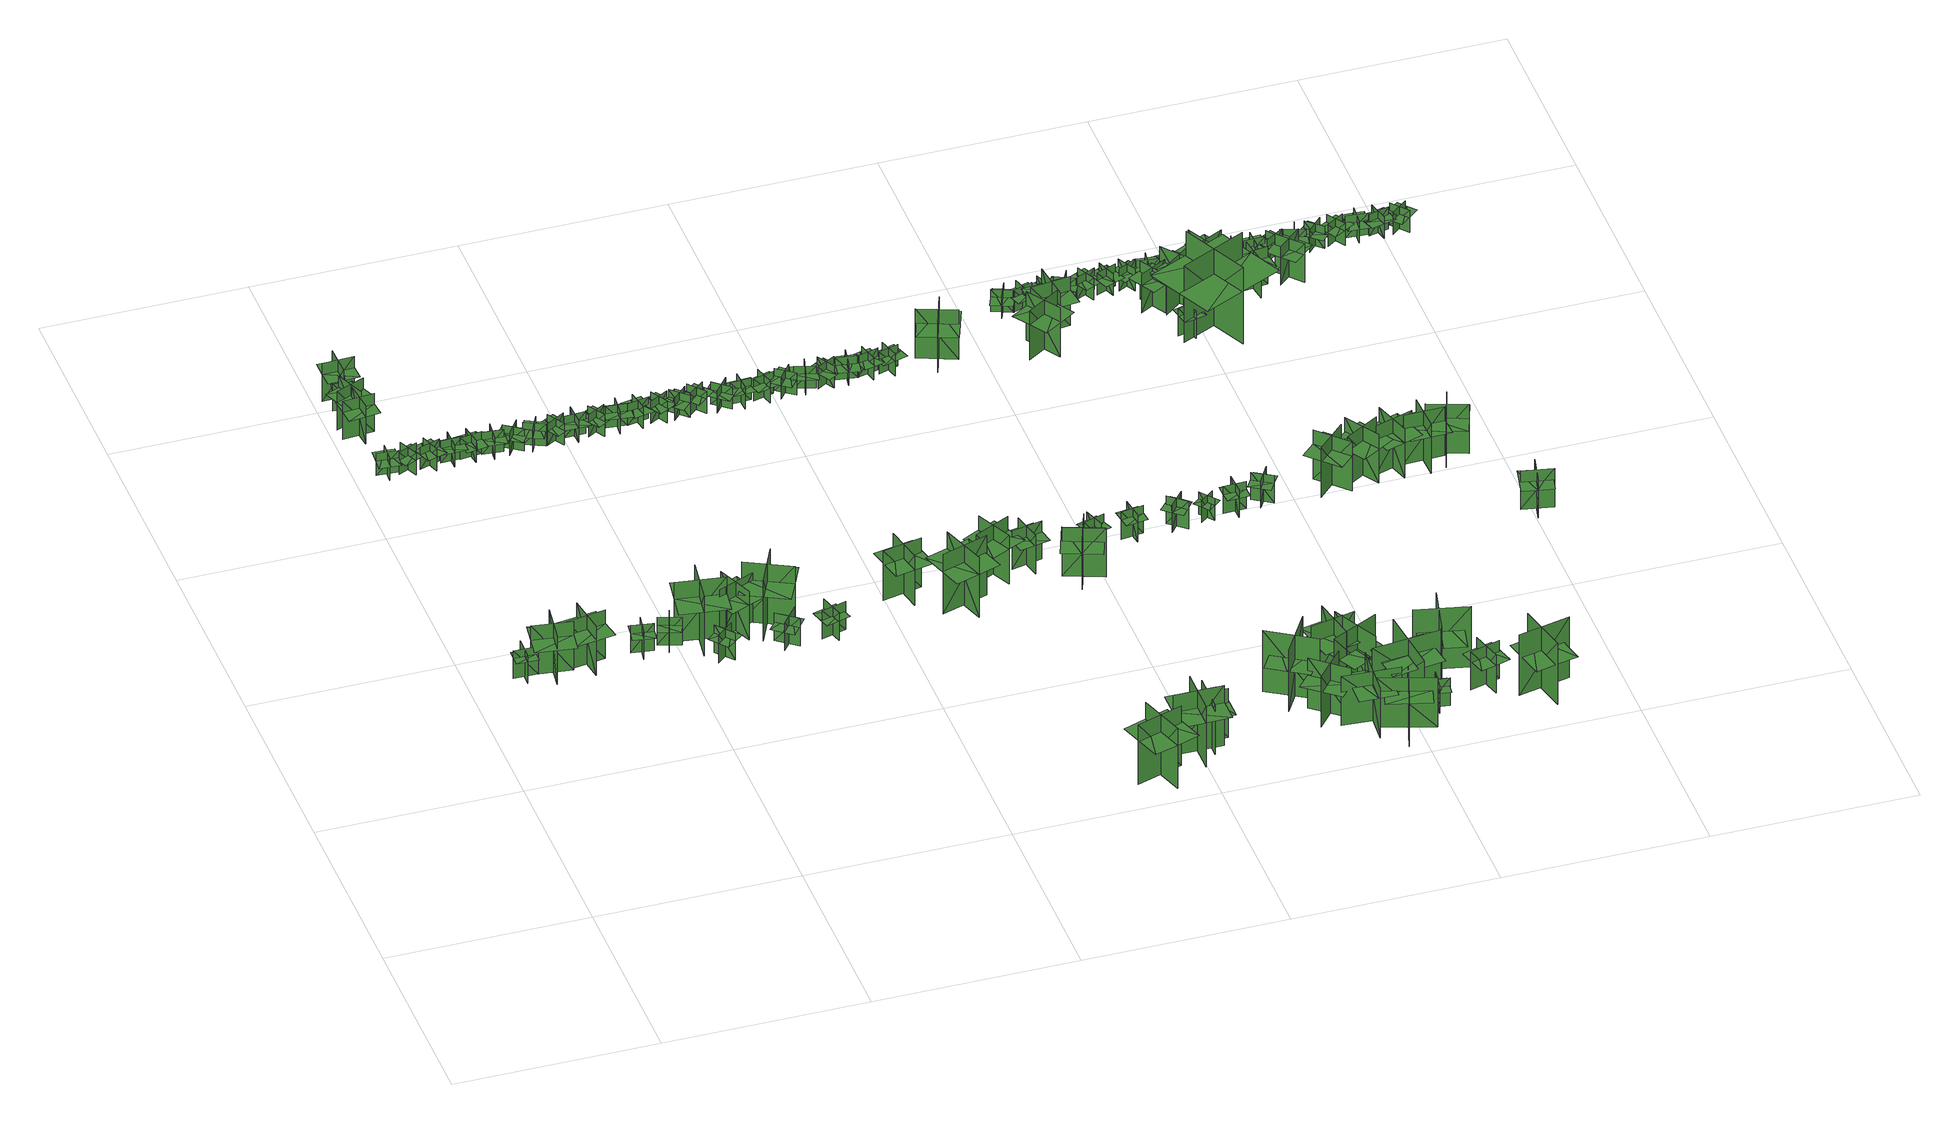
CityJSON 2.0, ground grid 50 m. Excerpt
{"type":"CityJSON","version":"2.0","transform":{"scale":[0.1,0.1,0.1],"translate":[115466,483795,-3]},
"CityObjects":{
"tree1":{"type":"SolitaryVegetationObject","geometry":[{"type":"MultiSurface","lod":"1","boundaries":[[[0,1,2]],[[0,2,3]],[[4,5,6]],[[4,6,7]],[[8,9,10]],[[8,10,11]],[[8,12,13]],[[8,13,9]]]}]},
"tree2":{"type":"SolitaryVegetationObject","geometry":[{"type":"MultiSurface","lod":"1","boundaries":[[[14,15,16]],[[14,16,17]],[[18,19,20]],[[18,20,21]],[[22,23,24]],[[22,24,25]],[[22,25,26]],[[22,26,27]]]}]},
"tree3":{"type":"SolitaryVegetationObject","geometry":[{"type":"MultiSurface","lod":"1","boundaries":[[[28,29,30]],[[28,30,31]],[[32,33,34]],[[32,34,35]],[[36,37,38]],[[36,38,39]],[[36,39,40]],[[36,40,41]]]}]},
"tree4":{"type":"SolitaryVegetationObject","geometry":[{"type":"MultiSurface","lod":"1","boundaries":[[[42,43,44]],[[42,44,45]],[[46,47,48]],[[46,48,49]],[[50,51,52]],[[50,52,53]],[[50,53,54]],[[50,54,55]]]}]},
"tree5":{"type":"SolitaryVegetationObject","geometry":[{"type":"MultiSurface","lod":"1","boundaries":[[[56,57,58]],[[56,58,59]],[[60,61,62]],[[60,62,63]],[[64,65,66]],[[64,66,67]],[[64,67,68]],[[64,68,69]]]}]},
"tree6":{"type":"SolitaryVegetationObject","geometry":[{"type":"MultiSurface","lod":"1","boundaries":[[[70,71,72]],[[70,72,73]],[[74,75,76]],[[74,76,77]],[[78,79,80]],[[78,80,81]],[[78,81,82]],[[78,82,83]]]}]},
"tree7":{"type":"SolitaryVegetationObject","geometry":[{"type":"MultiSurface","lod":"1","boundaries":[[[84,85,86]],[[84,86,87]],[[88,89,90]],[[88,90,91]],[[92,93,94]],[[92,94,95]],[[92,95,96]],[[92,96,97]]]}]},
"tree8":{"type":"SolitaryVegetationObject","geometry":[{"type":"MultiSurface","lod":"1","boundaries":[[[98,99,100]],[[98,100,101]],[[102,103,104]],[[102,104,105]],[[106,107,108]],[[106,108,109]],[[106,109,110]],[[106,110,111]]]}]},
"tree9":{"type":"SolitaryVegetationObject","geometry":[{"type":"MultiSurface","lod":"1","boundaries":[[[112,113,114]],[[112,114,115]],[[116,117,118]],[[116,118,119]],[[120,121,122]],[[120,122,123]],[[120,123,124]],[[120,124,125]]]}]},
"tree10":{"type":"SolitaryVegetationObject","geometry":[{"type":"MultiSurface","lod":"1","boundaries":[[[126,127,128]],[[126,128,129]],[[130,131,132]],[[130,132,133]],[[134,135,136]],[[134,136,137]],[[134,137,138]],[[134,138,139]]]}]},
"tree11":{"type":"SolitaryVegetationObject","geometry":[{"type":"MultiSurface","lod":"1","boundaries":[[[140,141,142]],[[140,142,143]],[[144,145,146]],[[144,146,147]],[[148,149,150]],[[148,150,151]],[[148,151,152]],[[148,152,153]]]}]},
"tree12":{"type":"SolitaryVegetationObject","geometry":[{"type":"MultiSurface","lod":"1","boundaries":[[[154,155,156]],[[154,156,157]],[[158,159,160]],[[158,160,161]],[[162,163,164]],[[162,164,165]],[[162,165,166]],[[162,166,167]]]}]},
"tree13":{"type":"SolitaryVegetationObject","geometry":[{"type":"MultiSurface","lod":"1","boundaries":[[[168,169,170]],[[168,170,171]],[[172,173,174]],[[172,174,175]],[[176,177,178]],[[176,178,179]],[[176,179,180]],[[176,180,181]]]}]},
"tree14":{"type":"SolitaryVegetationObject","geometry":[{"type":"MultiSurface","lod":"1","boundaries":[[[182,183,184]],[[182,184,185]],[[186,187,188]],[[186,188,189]],[[190,191,192]],[[190,192,193]],[[190,193,194]],[[190,194,195]]]}]},
"tree15":{"type":"SolitaryVegetationObject","geometry":[{"type":"MultiSurface","lod":"1","boundaries":[[[196,197,198]],[[196,198,199]],[[200,201,202]],[[200,202,203]],[[204,205,206]],[[204,206,207]],[[204,207,208]],[[204,208,209]]]}]},
"tree16":{"type":"SolitaryVegetationObject","geometry":[{"type":"MultiSurface","lod":"1","boundaries":[[[210,211,212]],[[210,212,213]],[[214,215,216]],[[214,216,217]],[[218,219,220]],[[218,220,221]],[[218,221,222]],[[218,222,223]]]}]},
"tree17":{"type":"SolitaryVegetationObject","geometry":[{"type":"MultiSurface","lod":"1","boundaries":[[[224,225,226]],[[224,226,227]],[[228,229,230]],[[228,230,231]],[[232,233,234]],[[232,234,235]],[[232,235,236]],[[232,236,237]]]}]},
"tree18":{"type":"SolitaryVegetationObject","geometry":[{"type":"MultiSurface","lod":"1","boundaries":[[[238,239,240]],[[238,240,241]],[[242,243,244]],[[242,244,245]],[[246,247,248]],[[246,248,249]],[[246,249,250]],[[246,250,251]]]}]},
"tree19":{"type":"SolitaryVegetationObject","geometry":[{"type":"MultiSurface","lod":"1","boundaries":[[[252,253,254]],[[252,254,255]],[[256,257,258]],[[256,258,259]],[[260,261,262]],[[260,262,263]],[[260,263,264]],[[260,264,265]]]}]},
"tree20":{"type":"SolitaryVegetationObject","geometry":[{"type":"MultiSurface","lod":"1","boundaries":[[[266,267,268]],[[266,268,269]],[[270,271,272]],[[270,272,273]],[[274,275,276]],[[274,276,277]],[[274,277,278]],[[274,278,279]]]}]},
"tree21":{"type":"SolitaryVegetationObject","geometry":[{"type":"MultiSurface","lod":"1","boundaries":[[[280,281,282]],[[280,282,283]],[[284,285,286]],[[284,286,287]],[[288,289,290]],[[288,290,291]],[[288,291,292]],[[288,292,293]]]}]},
"tree22":{"type":"SolitaryVegetationObject","geometry":[{"type":"MultiSurface","lod":"1","boundaries":[[[294,295,296]],[[294,296,297]],[[298,299,300]],[[298,300,301]],[[302,303,304]],[[302,304,305]],[[302,305,306]],[[302,306,307]]]}]},
"tree23":{"type":"SolitaryVegetationObject","geometry":[{"type":"MultiSurface","lod":"1","boundaries":[[[308,309,310]],[[308,310,311]],[[312,313,314]],[[312,314,315]],[[316,317,318]],[[316,318,319]],[[316,319,320]],[[316,320,321]]]}]},
"tree24":{"type":"SolitaryVegetationObject","geometry":[{"type":"MultiSurface","lod":"1","boundaries":[[[322,323,324]],[[322,324,325]],[[326,327,328]],[[326,328,329]],[[330,331,332]],[[330,332,333]],[[330,333,334]],[[330,334,335]]]}]},
"tree25":{"type":"SolitaryVegetationObject","geometry":[{"type":"MultiSurface","lod":"1","boundaries":[[[336,337,338]],[[336,338,339]],[[340,341,342]],[[340,342,343]],[[344,345,346]],[[344,346,347]],[[344,347,348]],[[344,348,349]]]}]},
"tree26":{"type":"SolitaryVegetationObject","geometry":[{"type":"MultiSurface","lod":"1","boundaries":[[[350,351,352]],[[350,352,353]],[[354,355,356]],[[354,356,357]],[[358,359,360]],[[358,360,361]],[[358,361,362]],[[358,362,363]]]}]},
"tree27":{"type":"SolitaryVegetationObject","geometry":[{"type":"MultiSurface","lod":"1","boundaries":[[[364,365,366]],[[364,366,367]],[[368,369,370]],[[368,370,371]],[[372,373,374]],[[372,374,375]],[[372,375,376]],[[372,376,377]]]}]},
"tree28":{"type":"SolitaryVegetationObject","geometry":[{"type":"MultiSurface","lod":"1","boundaries":[[[378,379,380]],[[378,380,381]],[[382,383,384]],[[382,384,385]],[[386,387,388]],[[386,388,389]],[[386,389,390]],[[386,390,391]]]}]},
"tree29":{"type":"SolitaryVegetationObject","geometry":[{"type":"MultiSurface","lod":"1","boundaries":[[[392,393,394]],[[392,394,395]],[[396,397,398]],[[396,398,399]],[[400,401,402]],[[400,402,403]],[[400,403,404]],[[400,404,405]]]}]},
"tree30":{"type":"SolitaryVegetationObject","geometry":[{"type":"MultiSurface","lod":"1","boundaries":[[[406,407,408]],[[406,408,409]],[[410,411,412]],[[410,412,413]],[[414,415,416]],[[414,416,417]],[[414,417,418]],[[414,418,419]]]}]},
"tree31":{"type":"SolitaryVegetationObject","geometry":[{"type":"MultiSurface","lod":"1","boundaries":[[[420,421,422]],[[420,422,423]],[[424,425,426]],[[424,426,427]],[[428,429,430]],[[428,430,431]],[[428,431,432]],[[428,432,433]]]}]},
"tree32":{"type":"SolitaryVegetationObject","geometry":[{"type":"MultiSurface","lod":"1","boundaries":[[[434,435,436]],[[434,436,437]],[[438,439,440]],[[438,440,441]],[[442,443,444]],[[442,444,445]],[[442,445,446]],[[442,446,447]]]}]},
"tree33":{"type":"SolitaryVegetationObject","geometry":[{"type":"MultiSurface","lod":"1","boundaries":[[[448,449,450]],[[448,450,451]],[[452,453,454]],[[452,454,455]],[[456,457,458]],[[456,458,459]],[[456,459,460]],[[456,460,461]]]}]},
"tree34":{"type":"SolitaryVegetationObject","geometry":[{"type":"MultiSurface","lod":"1","boundaries":[[[462,463,464]],[[462,464,465]],[[466,467,468]],[[466,468,469]],[[470,471,472]],[[470,472,473]],[[470,473,474]],[[470,474,475]]]}]},
"tree35":{"type":"SolitaryVegetationObject","geometry":[{"type":"MultiSurface","lod":"1","boundaries":[[[476,477,478]],[[476,478,479]],[[480,481,482]],[[480,482,483]],[[484,485,486]],[[484,486,487]],[[484,487,488]],[[484,488,489]]]}]},
"tree36":{"type":"SolitaryVegetationObject","geometry":[{"type":"MultiSurface","lod":"1","boundaries":[[[490,491,492]],[[490,492,493]],[[494,495,496]],[[494,496,497]],[[498,499,500]],[[498,500,501]],[[498,501,502]],[[498,502,503]]]}]},
"tree37":{"type":"SolitaryVegetationObject","geometry":[{"type":"MultiSurface","lod":"1","boundaries":[[[504,505,506]],[[504,506,507]],[[508,509,510]],[[508,510,511]],[[512,513,514]],[[512,514,515]],[[512,515,516]],[[512,516,517]]]}]},
"tree38":{"type":"SolitaryVegetationObject","geometry":[{"type":"MultiSurface","lod":"1","boundaries":[[[518,519,520]],[[518,520,521]],[[522,523,524]],[[522,524,525]],[[526,527,528]],[[526,528,529]],[[526,529,530]],[[526,530,531]]]}]},
"tree39":{"type":"SolitaryVegetationObject","geometry":[{"type":"MultiSurface","lod":"1","boundaries":[[[532,533,534]],[[532,534,535]],[[536,537,538]],[[536,538,539]],[[540,541,542]],[[540,542,543]],[[540,543,544]],[[540,544,545]]]}]},
"tree40":{"type":"SolitaryVegetationObject","geometry":[{"type":"MultiSurface","lod":"1","boundaries":[[[546,547,548]],[[546,548,549]],[[550,551,552]],[[550,552,553]],[[554,555,556]],[[554,556,557]],[[554,557,558]],[[554,558,559]]]}]},
"tree41":{"type":"SolitaryVegetationObject","geometry":[{"type":"MultiSurface","lod":"1","boundaries":[[[560,561,562]],[[560,562,563]],[[564,565,566]],[[564,566,567]],[[568,569,570]],[[568,570,571]],[[568,571,572]],[[568,572,573]]]}]},
"tree42":{"type":"SolitaryVegetationObject","geometry":[{"type":"MultiSurface","lod":"1","boundaries":[[[574,575,576]],[[574,576,577]],[[578,579,580]],[[578,580,581]],[[582,583,584]],[[582,584,585]],[[582,585,586]],[[582,586,587]]]}]},
"tree43":{"type":"SolitaryVegetationObject","geometry":[{"type":"MultiSurface","lod":"1","boundaries":[[[588,589,590]],[[588,590,591]],[[592,593,594]],[[592,594,595]],[[596,597,598]],[[596,598,599]],[[596,599,600]],[[596,600,601]]]}]},
"tree44":{"type":"SolitaryVegetationObject","geometry":[{"type":"MultiSurface","lod":"1","boundaries":[[[602,603,604]],[[602,604,605]],[[606,607,608]],[[606,608,609]],[[610,611,612]],[[610,612,613]],[[610,613,614]],[[610,614,615]]]}]},
"tree45":{"type":"SolitaryVegetationObject","geometry":[{"type":"MultiSurface","lod":"1","boundaries":[[[616,617,618]],[[616,618,619]],[[620,621,622]],[[620,622,623]],[[624,625,626]],[[624,626,627]],[[624,627,628]],[[624,628,629]]]}]},
"tree46":{"type":"SolitaryVegetationObject","geometry":[{"type":"MultiSurface","lod":"1","boundaries":[[[630,631,632]],[[630,632,633]],[[634,635,636]],[[634,636,637]],[[638,639,640]],[[638,640,641]],[[638,641,642]],[[638,642,643]]]}]},
"tree47":{"type":"SolitaryVegetationObject","geometry":[{"type":"MultiSurface","lod":"1","boundaries":[[[644,645,646]],[[644,646,647]],[[648,649,650]],[[648,650,651]],[[652,653,654]],[[652,654,655]],[[652,655,656]],[[652,656,657]]]}]},
"tree48":{"type":"SolitaryVegetationObject","geometry":[{"type":"MultiSurface","lod":"1","boundaries":[[[658,659,660]],[[658,660,661]],[[662,663,664]],[[662,664,665]],[[666,667,668]],[[666,668,669]],[[666,669,670]],[[666,670,671]]]}]},
"tree49":{"type":"SolitaryVegetationObject","geometry":[{"type":"MultiSurface","lod":"1","boundaries":[[[672,673,674]],[[672,674,675]],[[676,677,678]],[[676,678,679]],[[680,681,682]],[[680,682,683]],[[680,683,684]],[[680,684,685]]]}]},
"tree50":{"type":"SolitaryVegetationObject","geometry":[{"type":"MultiSurface","lod":"1","boundaries":[[[686,687,688]],[[686,688,689]],[[690,691,692]],[[690,692,693]],[[694,695,696]],[[694,696,697]],[[694,697,698]],[[694,698,699]]]}]},
"tree51":{"type":"SolitaryVegetationObject","geometry":[{"type":"MultiSurface","lod":"1","boundaries":[[[700,701,702]],[[700,702,703]],[[704,705,706]],[[704,706,707]],[[708,709,710]],[[708,710,711]],[[708,712,713]],[[708,713,709]]]}]},
"tree52":{"type":"SolitaryVegetationObject","geometry":[{"type":"MultiSurface","lod":"1","boundaries":[[[714,715,716]],[[714,716,717]],[[718,719,720]],[[718,720,721]],[[722,723,724]],[[722,724,725]],[[722,723,726]],[[722,726,727]]]}]},
"tree53":{"type":"SolitaryVegetationObject","geometry":[{"type":"MultiSurface","lod":"1","boundaries":[[[728,729,730]],[[728,730,731]],[[732,733,734]],[[732,734,735]],[[736,737,738]],[[736,738,739]],[[736,739,740]],[[736,740,741]]]}]},
"tree54":{"type":"SolitaryVegetationObject","geometry":[{"type":"MultiSurface","lod":"1","boundaries":[[[742,743,744]],[[742,744,745]],[[746,747,748]],[[746,748,749]],[[750,751,752]],[[750,752,753]],[[750,753,754]],[[750,754,755]]]}]},
"tree55":{"type":"SolitaryVegetationObject","geometry":[{"type":"MultiSurface","lod":"1","boundaries":[[[756,757,758]],[[756,758,759]],[[760,761,762]],[[760,762,763]],[[764,765,766]],[[764,766,767]],[[764,767,768]],[[764,768,769]]]}]},
"tree56":{"type":"SolitaryVegetationObject","geometry":[{"type":"MultiSurface","lod":"1","boundaries":[[[770,771,772]],[[770,772,773]],[[774,775,776]],[[774,776,777]],[[778,779,780]],[[778,780,781]],[[778,781,782]],[[778,782,783]]]}]},
"tree57":{"type":"SolitaryVegetationObject","geometry":[{"type":"MultiSurface","lod":"1","boundaries":[[[784,785,786]],[[784,786,787]],[[788,789,790]],[[788,790,791]],[[792,793,794]],[[792,794,795]],[[792,796,797]],[[792,797,793]]]}]},
"tree58":{"type":"SolitaryVegetationObject","geometry":[{"type":"MultiSurface","lod":"1","boundaries":[[[798,799,800]],[[798,800,801]],[[802,803,804]],[[802,804,805]],[[806,807,808]],[[806,808,809]],[[806,809,810]],[[806,810,811]]]}]},
"tree59":{"type":"SolitaryVegetationObject","geometry":[{"type":"MultiSurface","lod":"1","boundaries":[[[812,813,814]],[[812,814,815]],[[816,817,818]],[[816,818,819]],[[820,821,822]],[[820,822,823]],[[820,823,824]],[[820,824,825]]]}]},
"tree60":{"type":"SolitaryVegetationObject","geometry":[{"type":"MultiSurface","lod":"1","boundaries":[[[826,827,828]],[[826,828,829]],[[830,831,832]],[[830,832,833]],[[834,835,836]],[[834,836,837]],[[834,837,838]],[[834,838,839]]]}]},
"tree61":{"type":"SolitaryVegetationObject","geometry":[{"type":"MultiSurface","lod":"1","boundaries":[[[840,841,842]],[[840,842,843]],[[844,845,846]],[[844,846,847]],[[848,849,850]],[[848,850,851]],[[848,851,852]],[[848,852,853]]]}]},
"tree62":{"type":"SolitaryVegetationObject","geometry":[{"type":"MultiSurface","lod":"1","boundaries":[[[854,855,856]],[[854,856,857]],[[858,859,860]],[[858,860,861]],[[862,863,864]],[[862,864,865]],[[862,865,866]],[[862,866,867]]]}]},
"tree63":{"type":"SolitaryVegetationObject","geometry":[{"type":"MultiSurface","lod":"1","boundaries":[[[868,869,870]],[[868,870,871]],[[872,873,874]],[[872,874,875]],[[876,877,878]],[[876,878,879]],[[876,879,880]],[[876,880,881]]]}]},
"tree64":{"type":"SolitaryVegetationObject","geometry":[{"type":"MultiSurface","lod":"1","boundaries":[[[882,883,884]],[[882,884,885]],[[886,887,888]],[[886,888,889]],[[890,891,892]],[[890,892,893]],[[890,893,894]],[[890,894,895]]]}]},
"tree65":{"type":"SolitaryVegetationObject","geometry":[{"type":"MultiSurface","lod":"1","boundaries":[[[896,897,898]],[[896,898,899]],[[900,901,902]],[[900,902,903]],[[904,905,906]],[[904,906,907]],[[904,907,908]],[[904,908,909]]]}]},
"tree66":{"type":"SolitaryVegetationObject","geometry":[{"type":"MultiSurface","lod":"1","boundaries":[[[910,911,912]],[[910,912,913]],[[914,915,916]],[[914,916,917]],[[918,919,920]],[[918,920,921]],[[918,921,922]],[[918,922,923]]]}]},
"tree67":{"type":"SolitaryVegetationObject","geometry":[{"type":"MultiSurface","lod":"1","boundaries":[[[924,925,926]],[[924,926,927]],[[928,929,930]],[[928,930,931]],[[932,933,934]],[[932,934,935]],[[932,936,937]],[[932,937,933]]]}]},
"tree68":{"type":"SolitaryVegetationObject","geometry":[{"type":"MultiSurface","lod":"1","boundaries":[[[938,939,940]],[[938,940,941]],[[942,943,944]],[[942,944,945]],[[946,947,948]],[[946,948,949]],[[946,949,950]],[[946,950,951]]]}]},
"tree69":{"type":"SolitaryVegetationObject","geometry":[{"type":"MultiSurface","lod":"1","boundaries":[[[952,953,954]],[[952,954,955]],[[956,957,958]],[[956,958,959]],[[960,961,962]],[[960,962,963]],[[960,963,964]],[[960,964,965]]]}]},
"tree70":{"type":"SolitaryVegetationObject","geometry":[{"type":"MultiSurface","lod":"1","boundaries":[[[966,967,968]],[[966,968,969]],[[970,971,972]],[[970,972,973]],[[974,975,976]],[[974,976,977]],[[974,977,978]],[[974,978,979]]]}]},
"tree71":{"type":"SolitaryVegetationObject","geometry":[{"type":"MultiSurface","lod":"1","boundaries":[[[980,981,982]],[[980,982,983]],[[984,985,986]],[[984,986,987]],[[988,989,990]],[[988,990,991]],[[988,991,992]],[[988,992,993]]]}]},
"tree72":{"type":"SolitaryVegetationObject","geometry":[{"type":"MultiSurface","lod":"1","boundaries":[[[994,995,996]],[[994,996,997]],[[998,999,1000]],[[998,1000,1001]],[[1002,1003,1004]],[[1002,1004,1005]],[[1002,1005,1006]],[[1002,1006,1007]]]}]},
"tree73":{"type":"SolitaryVegetationObject","geometry":[{"type":"MultiSurface","lod":"1","boundaries":[[[1008,1009,1010]],[[1008,1010,1011]],[[1012,1013,1014]],[[1012,1014,1015]],[[1016,1017,1018]],[[1016,1018,1019]],[[1016,1019,1020]],[[1016,1020,1021]]]}]},
"tree74":{"type":"SolitaryVegetationObject","geometry":[{"type":"MultiSurface","lod":"1","boundaries":[[[1022,1023,1024]],[[1022,1024,1025]],[[1026,1027,1028]],[[1026,1028,1029]],[[1030,1031,1032]],[[1030,1032,1033]],[[1030,1034,1035]],[[1030,1035,1031]]]}]},
"tree75":{"type":"SolitaryVegetationObject","geometry":[{"type":"MultiSurface","lod":"1","boundaries":[[[1036,1037,1038]],[[1036,1038,1039]],[[1040,1041,1042]],[[1040,1042,1043]],[[1044,1045,1046]],[[1044,1046,1047]],[[1044,1047,1048]],[[1044,1048,1049]]]}]},
"tree76":{"type":"SolitaryVegetationObject","geometry":[{"type":"MultiSurface","lod":"1","boundaries":[[[1050,1051,1052]],[[1050,1052,1053]],[[1054,1055,1056]],[[1054,1056,1057]],[[1058,1059,1060]],[[1058,1060,1061]],[[1058,1061,1062]],[[1058,1062,1063]]]}]},
"tree77":{"type":"SolitaryVegetationObject","geometry":[{"type":"MultiSurface","lod":"1","boundaries":[[[1064,1065,1066]],[[1064,1066,1067]],[[1068,1069,1070]],[[1068,1070,1071]],[[1072,1073,1074]],[[1072,1074,1075]],[[1072,1075,1076]],[[1072,1076,1077]]]}]},
"tree78":{"type":"SolitaryVegetationObject","geometry":[{"type":"MultiSurface","lod":"1","boundaries":[[[1078,1079,1080]],[[1078,1080,1081]],[[1082,1083,1084]],[[1082,1084,1085]],[[1086,1087,1088]],[[1086,1088,1089]],[[1086,1089,1090]],[[1086,1090,1091]]]}]},
"tree79":{"type":"SolitaryVegetationObject","geometry":[{"type":"MultiSurface","lod":"1","boundaries":[[[1092,1093,1094]],[[1092,1094,1095]],[[1096,1097,1098]],[[1096,1098,1099]],[[1100,1101,1102]],[[1100,1102,1103]],[[1100,1103,1104]],[[1100,1104,1105]]]}]},
"tree80":{"type":"SolitaryVegetationObject","geometry":[{"type":"MultiSurface","lod":"1","boundaries":[[[1106,1107,1108]],[[1106,1108,1109]],[[1110,1111,1112]],[[1110,1112,1113]],[[1114,1115,1116]],[[1114,1116,1117]],[[1114,1117,1118]],[[1114,1118,1119]]]}]},
"tree81":{"type":"SolitaryVegetationObject","geometry":[{"type":"MultiSurface","lod":"1","boundaries":[[[1120,1121,1122]],[[1120,1122,1123]],[[1124,1125,1126]],[[1124,1126,1127]],[[1128,1129,1130]],[[1128,1130,1131]],[[1128,1131,1132]],[[1128,1132,1133]]]}]},
"tree82":{"type":"SolitaryVegetationObject","geometry":[{"type":"MultiSurface","lod":"1","boundaries":[[[1134,1135,1136]],[[1134,1136,1137]],[[1138,1139,1140]],[[1138,1140,1141]],[[1142,1143,1144]],[[1142,1144,1145]],[[1142,1145,1146]],[[1142,1146,1147]]]}]},
"tree83":{"type":"SolitaryVegetationObject","geometry":[{"type":"MultiSurface","lod":"1","boundaries":[[[1148,1149,1150]],[[1148,1150,1151]],[[1152,1153,1154]],[[1152,1154,1155]],[[1156,1157,1158]],[[1156,1158,1159]],[[1156,1159,1160]],[[1156,1160,1161]]]}]},
"tree84":{"type":"SolitaryVegetationObject","geometry":[{"type":"MultiSurface","lod":"1","boundaries":[[[1162,1163,1164]],[[1162,1164,1165]],[[1166,1167,1168]],[[1166,1168,1169]],[[1170,1171,1172]],[[1170,1172,1173]],[[1170,1173,1174]],[[1170,1174,1175]]]}]},
"tree85":{"type":"SolitaryVegetationObject","geometry":[{"type":"MultiSurface","lod":"1","boundaries":[[[1176,1177,1178]],[[1176,1178,1179]],[[1180,1181,1182]],[[1180,1182,1183]],[[1184,1185,1186]],[[1184,1186,1187]],[[1184,1187,1188]],[[1184,1188,1189]]]}]},
"tree86":{"type":"SolitaryVegetationObject","geometry":[{"type":"MultiSurface","lod":"1","boundaries":[[[1190,1191,1192]],[[1190,1192,1193]],[[1194,1195,1196]],[[1194,1196,1197]],[[1198,1199,1200]],[[1198,1200,1201]],[[1198,1201,1202]],[[1198,1202,1203]]]}]},
"tree87":{"type":"SolitaryVegetationObject","geometry":[{"type":"MultiSurface","lod":"1","boundaries":[[[1204,1205,1206]],[[1204,1206,1207]],[[1208,1209,1210]],[[1208,1210,1211]],[[1212,1213,1214]],[[1212,1214,1215]],[[1212,1215,1216]],[[1212,1216,1217]]]}]},
"tree88":{"type":"SolitaryVegetationObject","geometry":[{"type":"MultiSurface","lod":"1","boundaries":[[[1218,1219,1220]],[[1218,1220,1221]],[[1222,1223,1224]],[[1222,1224,1225]],[[1226,1227,1228]],[[1226,1228,1229]],[[1226,1229,1230]],[[1226,1230,1231]]]}]},
"tree89":{"type":"SolitaryVegetationObject","geometry":[{"type":"MultiSurface","lod":"1","boundaries":[[[1232,1233,1234]],[[1232,1234,1235]],[[1236,1237,1238]],[[1236,1238,1239]],[[1240,1241,1242]],[[1240,1242,1243]],[[1240,1243,1244]],[[1240,1244,1245]]]}]},
"tree90":{"type":"SolitaryVegetationObject","geometry":[{"type":"MultiSurface","lod":"1","boundaries":[[[1246,1247,1248]],[[1246,1248,1249]],[[1250,1251,1252]],[[1250,1252,1253]],[[1254,1255,1256]],[[1254,1256,1257]],[[1254,1257,1258]],[[1254,1258,1259]]]}]},
"tree91":{"type":"SolitaryVegetationObject","geometry":[{"type":"MultiSurface","lod":"1","boundaries":[[[1260,1261,1262]],[[1260,1262,1263]],[[1264,1265,1266]],[[1264,1266,1267]],[[1268,1269,1270]],[[1268,1270,1271]],[[1268,1271,1272]],[[1268,1272,1273]]]}]},
"tree92":{"type":"SolitaryVegetationObject","geometry":[{"type":"MultiSurface","lod":"1","boundaries":[[[1274,1275,1276]],[[1274,1276,1277]],[[1278,1279,1280]],[[1278,1280,1281]],[[1282,1283,1284]],[[1282,1284,1285]],[[1282,1285,1286]],[[1282,1286,1287]]]}]},
"tree93":{"type":"SolitaryVegetationObject","geometry":[{"type":"MultiSurface","lod":"1","boundaries":[[[1288,1289,1290]],[[1288,1290,1291]],[[1292,1293,1294]],[[1292,1294,1295]],[[1296,1297,1298]],[[1296,1298,1299]],[[1296,1299,1300]],[[1296,1300,1301]]]}]},
"tree94":{"type":"SolitaryVegetationObject","geometry":[{"type":"MultiSurface","lod":"1","boundaries":[[[1302,1303,1304]],[[1302,1304,1305]],[[1306,1307,1308]],[[1306,1308,1309]],[[1310,1311,1312]],[[1310,1312,1313]],[[1310,1313,1314]],[[1310,1314,1315]]]}]},
"tree95":{"type":"SolitaryVegetationObject","geometry":[{"type":"MultiSurface","lod":"1","boundaries":[[[1316,1317,1318]],[[1316,1318,1319]],[[1320,1321,1322]],[[1320,1322,1323]],[[1324,1325,1326]],[[1324,1326,1327]],[[1324,1327,1328]],[[1324,1328,1329]]]}]},
"tree96":{"type":"SolitaryVegetationObject","geometry":[{"type":"MultiSurface","lod":"1","boundaries":[[[1330,1331,1332]],[[1330,1332,1333]],[[1334,1335,1336]],[[1334,1336,1337]],[[1338,1339,1340]],[[1338,1340,1341]],[[1338,1341,1342]],[[1338,1342,1343]]]}]},
"tree97":{"type":"SolitaryVegetationObject","geometry":[{"type":"MultiSurface","lod":"1","boundaries":[[[1344,1345,1346]],[[1344,1346,1347]],[[1348,1349,1350]],[[1348,1350,1351]],[[1352,1353,1354]],[[1352,1354,1355]],[[1352,1355,1356]],[[1352,1356,1357]]]}]},
"tree98":{"type":"SolitaryVegetationObject","geometry":[{"type":"MultiSurface","lod":"1","boundaries":[[[1358,1359,1360]],[[1358,1360,1361]],[[1362,1363,1364]],[[1362,1364,1365]],[[1366,1367,1368]],[[1366,1368,1369]],[[1366,1369,1370]],[[1366,1370,1371]]]}]},
"tree99":{"type":"SolitaryVegetationObject","geometry":[{"type":"MultiSurface","lod":"1","boundaries":[[[1372,1373,1374]],[[1372,1374,1375]],[[1376,1377,1378]],[[1376,1378,1379]],[[1380,1381,1382]],[[1380,1382,1383]],[[1380,1383,1384]],[[1380,1384,1385]]]}]},
"tree100":{"type":"SolitaryVegetationObject","geometry":[{"type":"MultiSurface","lod":"1","boundaries":[[[1386,1387,1388]],[[1386,1388,1389]],[[1390,1391,1392]],[[1390,1392,1393]],[[1394,1395,1396]],[[1394,1396,1397]],[[1394,1397,1398]],[[1394,1398,1399]]]}]},
"tree101":{"type":"SolitaryVegetationObject","geometry":[{"type":"MultiSurface","lod":"1","boundaries":[[[1400,1401,1402]],[[1400,1402,1403]],[[1404,1405,1406]],[[1404,1406,1407]],[[1408,1409,1410]],[[1408,1410,1411]],[[1408,1411,1412]],[[1408,1412,1413]]]}]},
"tree102":{"type":"SolitaryVegetationObject","geometry":[{"type":"MultiSurface","lod":"1","boundaries":[[[1414,1415,1416]],[[1414,1416,1417]],[[1418,1419,1420]],[[1418,1420,1421]],[[1422,1423,1424]],[[1422,1424,1425]],[[1422,1425,1426]],[[1422,1426,1427]]]}]},
"tree103":{"type":"SolitaryVegetationObject","geometry":[{"type":"MultiSurface","lod":"1","boundaries":[[[1428,1429,1430]],[[1428,1430,1431]],[[1432,1433,1434]],[[1432,1434,1435]],[[1436,1437,1438]],[[1436,1438,1439]],[[1436,1439,1440]],[[1436,1440,1441]]]}]}
},
"vertices":[
[162,889,25],[103,890,25],[103,890,103],[162,889,103],[130,922,25],[129,863,25],[129,863,103],[130,922,103],[157,889,83],[103,890,83],[103,867,83],[157,865,83],[158,912,83],[104,913,83],
[192,843,21],[205,941,21],[205,941,159],[192,843,159],[245,883,21],[146,896,21],[146,896,159],[245,883,159],[245,883,120],[252,932,120],[153,945,120],[146,896,120],[140,846,120],[238,833,120],
[288,851,19],[273,949,19],[273,949,157],[288,851,157],[327,904,19],[229,889,19],[229,889,157],[327,904,157],[327,904,119],[320,953,119],[222,939,119],[229,889,119],[236,840,119],[335,855,119],
[50,1726,16],[50,1726,78],[103,1722,78],[103,1722,16],[77,1749,16],[77,1749,78],[74,1698,78],[74,1698,16],[78,1757,58],[51,1758,58],[47,1694,58],[74,1693,58],[100,1691,58],[104,1755,58],
[64,1845,17],[57,1922,17],[57,1922,125],[64,1845,125],[97,1884,17],[20,1877,17],[20,1877,125],[97,1884,125],[97,1884,95],[93,1923,95],[16,1916,95],[20,1877,95],[23,1838,95],[101,1846,95],
[71,1897,18],[41,1969,18],[41,1969,126],[71,1897,126],[91,1945,18],[19,1915,18],[19,1915,126],[91,1945,126],[91,1945,96],[76,1981,96],[4,1951,96],[19,1915,96],[34,1879,96],[106,1909,96],
[115,1750,15],[115,1750,77],[138,1701,77],[138,1701,15],[149,1737,15],[149,1737,77],[102,1715,77],[102,1715,15],[156,1740,56],[145,1764,56],[87,1737,56],[98,1713,56],[110,1689,56],[168,1716,56],
[56,1954,19],[65,2008,19],[65,2008,96],[56,1954,96],[86,1975,19],[32,1984,19],[32,1984,96],[86,1975,96],[86,1975,75],[91,2002,75],[36,2011,75],[32,1984,75],[27,1957,75],[81,1948,75],
[57,2065,17],[59,1988,17],[59,1988,125],[57,2065,125],[21,2028,17],[98,2030,17],[98,2030,125],[21,2028,125],[21,2028,94],[22,1989,94],[99,1991,94],[98,2030,94],[97,2068,94],[20,2067,94],
[416,923,24],[407,868,24],[407,868,101],[416,923,101],[386,901,24],[440,892,24],[440,892,101],[386,901,101],[386,901,79],[381,874,79],[436,865,79],[440,892,79],[445,920,79],[390,929,79],
[153,1718,15],[153,1718,77],[204,1735,77],[204,1735,15],[170,1750,15],[170,1750,77],[186,1701,77],[186,1701,15],[168,1758,57],[142,1749,57],[162,1689,57],[188,1697,57],[213,1705,57],[193,1766,57],
[230,1703,14],[230,1703,76],[230,1756,76],[230,1756,14],[205,1728,14],[205,1728,76],[257,1729,76],[257,1729,14],[197,1728,56],[197,1701,56],[262,1702,56],[261,1729,56],[261,1756,56],[197,1755,56],
[487,927,24],[469,874,24],[469,874,101],[487,927,101],[453,911,24],[506,893,24],[506,893,101],[453,911,101],[453,911,80],[444,885,80],[497,867,80],[506,893,80],[515,919,80],[462,937,80],
[304,1734,14],[304,1734,76],[251,1726,76],[251,1726,14],[282,1705,14],[282,1705,76],[274,1756,76],[274,1756,14],[283,1697,55],[309,1701,55],[300,1764,55],[274,1761,55],[247,1757,55],[256,1693,55],
[559,962,20],[542,842,20],[542,842,189],[559,962,189],[494,914,20],[614,896,20],[614,896,189],[494,914,189],[494,914,142],[485,854,142],[606,836,142],[614,896,142],[623,957,142],[503,974,142],
[602,799,26],[566,841,26],[566,841,103],[602,799,103],[605,836,26],[563,800,26],[563,800,103],[605,836,103],[605,836,81],[587,857,81],[545,821,81],[563,800,81],[580,779,81],[623,814,81],
[326,1704,12],[326,1704,74],[331,1757,74],[331,1757,12],[304,1732,12],[304,1732,74],[355,1728,74],[355,1728,12],[296,1733,54],[294,1706,54],[357,1700,54],[360,1727,54],[362,1754,54],[299,1760,54],
[363,1708,12],[363,1708,74],[393,1752,74],[393,1752,12],[357,1744,12],[357,1744,74],[400,1715,74],[400,1715,12],[351,1748,54],[336,1726,54],[389,1690,54],[404,1712,54],[419,1734,54],[366,1770,54],
[595,889,23],[687,928,23],[687,928,161],[595,889,161],[657,864,23],[618,955,23],[618,955,161],[657,864,161],[657,864,122],[703,883,122],[663,975,122],[618,955,122],[572,936,122],[611,844,122],
[404,1741,11],[404,1741,73],[453,1718,73],[453,1718,11],[439,1753,11],[439,1753,73],[417,1706,73],[417,1706,11],[442,1760,53],[418,1771,53],[390,1713,53],[415,1702,53],[439,1691,53],[466,1749,53],
[760,850,24],[720,801,24],[720,801,102],[760,850,102],[710,844,24],[759,805,24],[759,805,102],[710,844,102],[754,850,77],[731,867,77],[692,818,77],[715,800,77],[738,782,77],[777,832,77],
[740,964,21],[687,854,21],[687,854,190],[740,964,190],[663,938,21],[773,884,21],[773,884,190],[663,938,190],[663,938,142],[637,883,142],[746,830,142],[773,884,142],[799,939,142],[690,992,142],
[457,1718,11],[457,1718,73],[503,1745,73],[503,1745,11],[467,1752,11],[467,1752,73],[493,1708,73],[493,1708,11],[463,1759,53],[440,1746,53],[472,1690,53],[495,1704,53],[518,1717,53],[486,1773,53],
[526,1706,13],[526,1706,75],[524,1759,75],[524,1759,13],[500,1731,13],[500,1731,75],[552,1733,75],[552,1733,13],[492,1731,54],[493,1704,54],[557,1706,54],[556,1733,54],[555,1760,54],[491,1757,54],
[876,833,24],[815,816,24],[815,816,103],[876,833,103],[832,858,24],[849,797,24],[849,797,103],[832,858,103],[871,836,77],[863,864,77],[803,846,77],[811,818,77],[819,791,77],[879,809,77],
[554,1718,13],[554,1718,75],[599,1745,75],[599,1745,13],[563,1752,13],[563,1752,75],[590,1709,75],[590,1709,13],[559,1759,55],[536,1745,55],[570,1691,55],[592,1705,55],[615,1719,55],[582,1773,55],
[630,1759,14],[630,1759,76],[625,1706,76],[625,1706,14],[652,1731,14],[652,1731,76],[601,1736,76],[601,1736,14],[660,1730,56],[663,1757,56],[599,1763,56],[596,1737,56],[594,1710,56],[658,1703,56],
[651,1728,15],[651,1728,77],[703,1739,77],[703,1739,15],[671,1758,15],[671,1758,77],[681,1708,77],[681,1708,15],[670,1766,56],[643,1761,56],[656,1698,56],[682,1703,56],[709,1708,56],[696,1771,56],
[703,1720,15],[703,1720,77],[750,1747,77],[750,1747,15],[714,1755,15],[714,1755,77],[739,1710,77],[739,1710,15],[710,1762,57],[686,1749,57],[718,1693,57],[741,1706,57],[765,1719,57],[733,1775,57],
[795,1715,14],[795,1715,76],[756,1752,76],[756,1752,14],[758,1715,14],[758,1715,76],[794,1752,76],[794,1752,14],[753,1710,56],[772,1691,56],[817,1737,56],[798,1756,56],[778,1774,56],[734,1728,56],
[1089,932,23],[992,912,23],[992,912,162],[1089,932,162],[1034,969,23],[1054,872,23],[1054,872,162],[1034,969,162],[1034,969,123],[985,959,123],[1006,861,123],[1054,872,123],[1103,882,123],[1083,979,123],
[801,1759,14],[801,1759,76],[835,1718,76],[835,1718,14],[837,1755,14],[837,1755,76],[797,1722,76],[797,1722,14],[843,1760,56],[826,1781,56],[777,1740,56],[794,1720,56],[811,1699,56],[860,1740,56],
[859,1714,13],[859,1714,75],[893,1755,75],[893,1755,13],[856,1750,13],[856,1750,75],[896,1717,75],[896,1717,13],[850,1756,54],[833,1735,54],[882,1694,54],[899,1714,54],[916,1735,54],[867,1776,54],
[1436,103,28],[1321,65,28],[1321,65,197],[1436,103,197],[1364,140,28],[1402,24,28],[1402,24,197],[1364,140,197],[1364,140,150],[1306,121,150],[1344,6,150],[1402,24,150],[1460,43,150],[1422,159,150],
[1105,820,23],[1221,858,23],[1221,858,192],[1105,820,192],[1178,783,23],[1140,898,23],[1140,898,192],[1178,783,192],[1178,783,145],[1235,802,145],[1197,917,145],[1140,898,145],[1082,879,145],[1120,764,145],
[1159,949,24],[1170,895,24],[1170,895,101],[1159,949,101],[1138,918,24],[1192,929,24],[1192,929,101],[1138,918,101],[1138,918,80],[1144,891,80],[1198,902,80],[1192,929,80],[1187,956,80],[1133,945,80],
[922,1762,12],[922,1762,74],[924,1709,74],[924,1709,12],[948,1738,12],[948,1738,74],[897,1735,74],[897,1735,12],[956,1738,54],[955,1765,54],[891,1762,54],[892,1735,54],[893,1708,54],[957,1711,54],
[971,1762,13],[971,1762,75],[985,1711,75],[985,1711,13],[1002,1744,13],[1002,1744,75],[952,1730,75],[952,1730,13],[1010,1746,55],[1002,1772,55],[941,1754,55],[948,1729,55],[955,1703,55],[1017,1720,55],
[1489,202,28],[1489,80,28],[1489,80,198],[1489,202,198],[1431,145,28],[1553,145,28],[1553,145,198],[1431,145,198],[1431,145,150],[1431,84,150],[1553,84,150],[1553,145,150],[1553,206,150],[1431,206,150],
[1304,958,16],[1214,914,16],[1214,914,154],[1304,958,154],[1242,980,16],[1285,890,16],[1285,890,154],[1242,980,154],[1242,980,115],[1197,958,115],[1240,868,115],[1285,890,115],[1330,912,115],[1286,1001,115],
[1008,1753,14],[1008,1753,76],[1051,1720,76],[1051,1720,14],[1044,1756,14],[1044,1756,76],[1013,1716,76],[1013,1716,14],[1049,1762,56],[1028,1779,56],[989,1729,56],[1010,1712,56],[1031,1695,56],[1070,1746,56],
[1570,169,29],[1470,170,29],[1470,170,168],[1570,169,168],[1523,217,29],[1522,117,29],[1522,117,168],[1523,217,168],[1523,217,129],[1474,217,129],[1473,118,129],[1522,117,129],[1572,117,129],[1573,216,129],
[1069,1712,15],[1069,1712,77],[1083,1764,77],[1083,1764,15],[1052,1744,15],[1052,1744,77],[1101,1730,77],[1101,1730,15],[1044,1746,57],[1037,1720,57],[1099,1703,57],[1106,1729,57],[1113,1755,57],[1051,1772,57],
[1334,974,24],[1350,898,24],[1350,898,132],[1334,974,132],[1305,931,24],[1381,946,24],[1381,946,132],[1305,931,132],[1305,931,102],[1313,893,102],[1389,908,102],[1381,946,102],[1373,984,102],[1298,969,102],
[1149,1752,16],[1149,1752,78],[1103,1724,78],[1103,1724,16],[1139,1717,16],[1139,1717,78],[1113,1761,78],[1113,1761,16],[1144,1710,58],[1166,1724,58],[1133,1779,58],[1110,1765,58],[1088,1751,58],[1121,1696,58],
[1203,1735,17],[1203,1735,79],[1150,1743,79],[1150,1743,17],[1173,1714,17],[1173,1714,79],[1181,1765,79],[1181,1765,17],[1172,1707,59],[1198,1702,59],[1209,1766,59],[1182,1770,59],[1156,1774,59],[1146,1711,59],
[1405,872,23],[1499,838,23],[1499,838,161],[1405,872,161],[1433,811,23],[1467,905,23],[1467,905,161],[1433,811,161],[1433,811,123],[1479,794,123],[1513,888,123],[1467,905,123],[1420,922,123],[1386,828,123],
[1201,1734,18],[1201,1734,80],[1253,1747,80],[1253,1747,18],[1220,1765,18],[1220,1765,80],[1233,1715,80],[1233,1715,18],[1218,1772,59],[1192,1766,59],[1208,1704,59],[1234,1710,59],[1260,1717,59],[1244,1779,59],
[1517,931,27],[1500,983,27],[1500,983,104],[1517,931,104],[1534,963,27],[1482,946,27],[1482,946,104],[1534,963,104],[1534,963,82],[1525,990,82],[1473,972,82],[1482,946,82],[1490,920,82],[1543,937,82],
[1269,1765,18],[1269,1765,80],[1284,1714,80],[1284,1714,18],[1300,1747,18],[1300,1747,80],[1251,1733,80],[1251,1733,18],[1308,1750,59],[1300,1775,59],[1239,1757,59],[1246,1731,59],[1254,1706,59],[1316,1724,59],
[1731,220,29],[1801,333,29],[1801,333,201],[1731,220,201],[1812,240,29],[1812,240,201],[1699,310,201],[1699,310,29],[1731,230,135],[1792,328,135],[1746,357,135],[1685,259,135],[1778,201,135],[1839,299,135],
[1858,152,29],[1776,219,29],[1776,219,170],[1858,152,170],[1851,223,29],[1783,142,29],[1783,142,170],[1851,223,170],[1860,154,123],[1779,222,123],[1745,181,123],[1826,114,123],[1806,255,123],[1887,187,123],
[1607,939,25],[1599,994,25],[1599,994,102],[1607,939,102],[1630,968,25],[1575,960,25],[1575,960,102],[1630,968,102],[1630,968,81],[1626,996,81],[1571,988,81],[1575,960,81],[1579,933,81],[1633,941,81],
[1442,1735,13],[1349,1770,13],[1349,1770,152],[1442,1735,152],[1415,1796,13],[1381,1702,13],[1381,1702,152],[1415,1796,152],[1415,1796,113],[1368,1813,113],[1334,1719,113],[1381,1702,113],[1427,1685,113],[1462,1778,113],
[1897,61,28],[1907,201,28],[1907,201,168],[1897,61,168],[1968,123,28],[1968,123,168],[1828,133,168],[1828,133,28],[1898,73,131],[1945,72,131],[1948,181,131],[1901,183,131],[1855,184,131],[1852,75,131],
[1809,293,29],[1919,316,29],[1919,316,199],[1809,293,199],[1878,248,29],[1855,359,29],[1855,359,199],[1878,248,199],[1878,248,155],[1931,259,155],[1908,369,155],[1855,359,155],[1802,348,155],[1825,237,155],
[1936,212,28],[1877,331,28],[1877,331,199],[1936,212,199],[1961,291,28],[1961,291,199],[1843,232,199],[1843,232,28],[1927,217,133],[1876,321,133],[1828,297,133],[1879,193,133],[1977,242,133],[1926,346,133],
[2034,61,28],[1901,102,28],[1901,102,168],[2034,61,168],[1990,144,28],[1990,144,168],[1949,10,168],[1949,10,28],[2023,64,131],[2035,109,131],[1929,138,131],[1917,93,131],[1905,48,131],[2011,19,131],
[1690,986,25],[1732,950,25],[1732,950,102],[1690,986,102],[1693,949,25],[1728,992,25],[1728,992,102],[1693,949,102],[1693,949,80],[1714,932,80],[1749,974,80],[1728,992,80],[1707,1009,80],[1671,967,80],
[2084,190,27],[1914,172,27],[1914,172,198],[2084,190,198],[1994,262,27],[1994,262,198],[2012,92,198],[2012,92,27],[2069,189,153],[2060,245,153],[1928,225,153],[1937,169,153],[1945,113,153],[2077,133,153],
[1986,255,31],[2002,214,31],[2002,214,93],[1986,255,93],[1974,228,31],[2015,245,31],[2015,245,93],[1974,228,93],[1974,228,75],[1983,208,75],[2023,224,75],[2015,245,75],[2007,265,75],[1966,248,75],
[1798,961,25],[1771,996,25],[1771,996,87],[1798,961,87],[1802,990,25],[1767,963,25],[1767,963,87],[1802,990,87],[1802,990,69],[1788,1007,69],[1753,980,69],[1767,963,69],[1781,945,69],[1815,973,69],
[2031,134,30],[2085,127,30],[2085,127,107],[2031,134,107],[2053,105,30],[2060,159,30],[2060,159,107],[2053,105,107],[2053,105,86],[2080,101,86],[2087,156,86],[2060,159,86],[2032,163,86],[2025,108,86],
[1662,1668,16],[1608,1752,16],[1608,1752,154],[1662,1668,154],[1676,1733,16],[1592,1679,16],[1592,1679,154],[1676,1733,154],[1676,1733,116],[1649,1774,116],[1565,1721,116],[1592,1679,116],[1619,1637,116],[1703,1691,116],
[1855,957,24],[1853,1012,24],[1853,1012,101],[1855,957,101],[1880,983,24],[1825,981,24],[1825,981,101],[1880,983,101],[1880,983,79],[1879,1011,79],[1824,1009,79],[1825,981,79],[1826,954,79],[1881,956,79],
[1617,1866,11],[1617,1866,73],[1568,1887,73],[1568,1887,11],[1583,1853,11],[1583,1853,73],[1603,1900,73],[1603,1900,11],[1580,1846,53],[1604,1835,53],[1630,1894,53],[1605,1905,53],[1580,1915,53],[1555,1856,53],
[2117,326,28],[2088,197,28],[2088,197,199],[2117,326,199],[2047,281,28],[2047,281,199],[2177,252,199],[2177,252,28],[2120,317,134],[2095,204,134],[2148,192,134],[2173,305,134],[2066,329,134],[2041,216,134],
[1631,1898,13],[1631,1898,75],[1647,1847,75],[1647,1847,13],[1663,1881,13],[1663,1881,75],[1614,1865,75],[1614,1865,13],[1671,1883,55],[1663,1909,55],[1601,1889,55],[1609,1864,55],[1618,1838,55],[1679,1858,55],
[1680,1723,15],[1668,1822,15],[1668,1822,154],[1680,1723,154],[1721,1775,15],[1622,1763,15],[1622,1763,154],[1721,1775,154],[1721,1775,115],[1715,1824,115],[1616,1813,115],[1622,1763,115],[1628,1714,115],[1727,1725,115],
[1912,976,23],[1941,1023,23],[1941,1023,100],[1912,976,100],[1948,985,23],[1901,1014,23],[1901,1014,100],[1948,985,100],[1948,985,79],[1963,1008,79],[1916,1037,79],[1901,1014,79],[1886,990,79],[1933,961,79],
[2223,189,29],[2148,168,29],[2148,168,137],[2223,189,137],[2178,215,29],[2199,140,29],[2199,140,137],[2178,215,137],[2178,215,107],[2141,204,107],[2162,130,107],[2199,140,107],[2236,151,107],[2215,225,107],
[1716,1886,12],[1716,1886,74],[1667,1866,74],[1667,1866,12],[1701,1853,12],[1701,1853,74],[1682,1901,74],[1682,1901,12],[1704,1846,54],[1729,1856,54],[1705,1915,54],[1680,1905,54],[1655,1895,54],[1679,1836,54],
[1728,1853,12],[1728,1853,74],[1752,1901,74],[1752,1901,12],[1717,1888,12],[1717,1888,74],[1763,1865,74],[1763,1865,12],[1710,1892,54],[1698,1868,54],[1755,1839,54],[1767,1862,54],[1779,1886,54],[1722,1915,54],
[2289,183,30],[2318,54,30],[2318,54,202],[2289,183,202],[2245,113,30],[2245,113,202],[2374,142,202],[2374,142,30],[2296,176,136],[2321,64,136],[2374,75,136],[2348,188,136],[2241,164,136],[2267,51,136],
[1767,1867,12],[1767,1867,74],[1816,1890,74],[1816,1890,12],[1780,1901,12],[1780,1901,74],[1802,1854,74],[1802,1854,12],[1777,1908,54],[1753,1897,54],[1780,1839,54],[1804,1850,54],[1828,1861,54],[1801,1920,54],
[2128,1048,19],[2057,977,19],[2057,977,158],[2128,1048,158],[2061,1048,19],[2131,977,19],[2131,977,158],[2061,1048,158],[2061,1048,119],[2026,1013,119],[2096,942,119],[2131,977,119],[2167,1013,119],[2097,1083,119],
[1865,1887,13],[1865,1887,75],[1815,1868,75],[1815,1868,13],[1849,1854,13],[1849,1854,75],[1831,1902,75],[1831,1902,13],[1852,1847,55],[1877,1856,55],[1854,1916,55],[1829,1907,55],[1804,1897,55],[1827,1837,55],
[1902,1856,13],[1902,1856,75],[1877,1903,75],[1877,1903,13],[1868,1867,13],[1868,1867,75],[1914,1891,75],[1914,1891,13],[1861,1864,55],[1873,1840,55],[1930,1870,55],[1918,1893,55],[1905,1917,55],[1848,1888,55],
[1902,1820,15],[1941,1752,15],[1941,1752,123],[1902,1820,123],[1889,1770,15],[1956,1808,15],[1956,1808,123],[1889,1770,123],[1889,1770,93],[1908,1736,93],[1975,1775,93],[1956,1808,93],[1937,1842,93],[1869,1804,93],
[1995,1674,14],[1941,1663,14],[1941,1663,91],[1995,1674,91],[1965,1695,14],[1976,1640,14],[1976,1640,91],[1965,1695,91],[1965,1695,70],[1938,1689,70],[1949,1635,70],[1976,1640,70],[2003,1646,70],[1992,1700,70],
[2195,982,23],[2143,1067,23],[2143,1067,161],[2195,982,161],[2211,1047,23],[2126,994,23],[2126,994,161],[2211,1047,161],[2211,1047,122],[2185,1089,122],[2100,1037,122],[2126,994,122],[2152,952,122],[2237,1004,122],
[1913,1884,13],[1913,1884,75],[1966,1877,75],[1966,1877,13],[1942,1905,13],[1942,1905,75],[1935,1854,75],[1935,1854,13],[1943,1913,55],[1917,1917,55],[1908,1853,55],[1935,1850,55],[1961,1846,55],[1970,1910,55],
[2011,1742,14],[1949,1820,14],[1949,1820,153],[2011,1742,153],[2019,1808,14],[1941,1746,14],[1941,1746,153],[2019,1808,153],[2019,1808,114],[1988,1847,114],[1910,1785,114],[1941,1746,114],[1973,1707,114],[2050,1769,114],
[1992,1758,13],[1992,1758,230],[2072,1589,230],[2072,1589,13],[2110,1714,13],[2110,1714,230],[1947,1636,230],[1947,1636,13],[2135,1726,160],[2095,1810,160],[1892,1714,160],[1932,1629,160],[1973,1545,160],[2175,1641,160],
[2200,1014,22],[2295,1044,22],[2295,1044,161],[2200,1014,161],[2258,983,22],[2228,1078,22],[2228,1078,161],[2258,983,161],[2258,983,122],[2306,998,122],[2276,1093,122],[2228,1078,122],[2181,1063,122],[2211,968,122],
[2016,1887,14],[2016,1887,76],[1963,1881,76],[1963,1881,14],[1993,1859,14],[1993,1859,76],[1988,1910,76],[1988,1910,14],[1994,1851,55],[2021,1854,55],[2014,1918,55],[1987,1915,55],[1960,1912,55],[1968,1848,55],
[2012,1793,13],[2101,1838,13],[2101,1838,152],[2012,1793,152],[2075,1772,13],[2030,1861,13],[2030,1861,152],[2075,1772,152],[2075,1772,113],[2120,1794,113],[2075,1883,113],[2030,1861,113],[1986,1838,113],[2031,1749,113],
[2069,1888,13],[2069,1888,75],[2017,1879,75],[2017,1879,13],[2048,1859,13],[2048,1859,75],[2039,1910,75],[2039,1910,13],[2049,1851,55],[2076,1856,55],[2065,1919,55],[2039,1914,55],[2012,1910,55],[2023,1847,55],
[2318,1082,21],[2321,983,21],[2321,983,159],[2318,1082,159],[2272,1034,21],[2371,1037,21],[2371,1037,159],[2272,1034,159],[2272,1034,121],[2274,984,121],[2373,987,121],[2371,1037,121],[2370,1087,121],[2270,1084,121],
[2086,1859,11],[2086,1859,73],[2099,1911,73],[2099,1911,11],[2068,1890,11],[2068,1890,73],[2118,1878,73],[2118,1878,11],[2060,1892,53],[2054,1866,53],[2116,1851,53],[2123,1877,53],[2129,1903,53],[2067,1918,53],
[2392,1088,21],[2360,994,21],[2360,994,160],[2392,1088,160],[2332,1060,21],[2426,1027,21],[2426,1027,160],[2332,1060,160],[2332,1060,121],[2316,1013,121],[2410,980,121],[2426,1027,121],[2443,1074,121],[2349,1107,121],
[2195,1786,13],[2118,1776,13],[2118,1776,120],[2195,1786,120],[2154,1817,13],[2164,1741,13],[2164,1741,120],[2154,1817,120],[2154,1817,90],[2116,1812,90],[2126,1736,90],[2164,1741,90],[2203,1746,90],[2193,1822,90],
[2167,1880,10],[2167,1880,72],[2115,1891,72],[2115,1891,10],[2137,1861,10],[2137,1861,72],[2148,1911,72],[2148,1911,10],[2135,1853,52],[2161,1847,52],[2175,1910,52],[2149,1916,52],[2122,1921,52],[2109,1858,52],
[2470,788,23],[2546,773,23],[2546,773,131],[2470,788,131],[2498,745,23],[2514,821,23],[2514,821,131],[2498,745,131],[2498,745,101],[2536,737,101],[2552,813,101],[2514,821,101],[2476,829,101],[2460,753,101],
[2168,1885,9],[2168,1885,71],[2221,1886,71],[2221,1886,9],[2193,1910,9],[2193,1910,71],[2194,1859,71],[2194,1859,9],[2193,1918,51],[2166,1918,51],[2168,1853,51],[2194,1854,51],[2221,1855,51],[2220,1919,51],
[2226,1826,12],[2277,1768,12],[2277,1768,120],[2226,1826,120],[2222,1775,12],[2281,1826,12],[2281,1826,120],[2222,1775,120],[2222,1775,90],[2248,1746,90],[2306,1797,90],[2281,1826,90],[2255,1855,90],[2197,1804,90],
[2221,1870,10],[2221,1870,72],[2266,1900,72],[2266,1900,10],[2229,1906,10],[2229,1906,72],[2258,1863,72],[2258,1863,10],[2225,1912,52],[2202,1897,52],[2238,1844,52],[2260,1859,52],[2282,1874,52],[2247,1927,52],
[2285,1863,11],[2285,1863,73],[2300,1914,73],[2300,1914,11],[2268,1895,11],[2268,1895,73],[2318,1880,73],[2318,1880,11],[2261,1897,53],[2253,1872,53],[2314,1853,53],[2322,1879,53],[2330,1905,53],[2268,1923,53],
[2359,1908,14],[2359,1908,76],[2322,1869,76],[2322,1869,14],[2359,1872,14],[2359,1872,76],[2322,1907,76],[2322,1907,14],[2365,1866,56],[2384,1885,56],[2338,1930,56],[2319,1911,56],[2300,1891,56],[2347,1847,56],
[2376,1910,17],[2376,1910,79],[2405,1865,79],[2405,1865,17],[2411,1902,17],[2411,1902,79],[2368,1874,79],[2368,1874,17],[2418,1906,59],[2404,1928,59],[2350,1894,59],[2364,1871,59],[2378,1849,59],[2433,1883,59],
[2415,1894,15],[2415,1894,77],[2468,1890,77],[2468,1890,15],[2443,1917,15],[2443,1917,77],[2439,1866,77],[2439,1866,15],[2443,1925,57],[2417,1927,57],[2412,1863,57],[2439,1861,57],[2466,1859,57],[2470,1923,57],
[2498,1863,16],[2498,1863,78],[2485,1915,78],[2485,1915,16],[2468,1883,16],[2468,1883,78],[2518,1895,78],[2518,1895,16],[2460,1881,58],[2466,1855,58],[2529,1870,58],[2522,1896,58],[2516,1922,58],[2453,1907,58],
[2526,1910,15],[2526,1910,77],[2560,1869,77],[2560,1869,15],[2562,1906,15],[2562,1906,77],[2522,1873,77],[2522,1873,15],[2568,1911,57],[2551,1932,57],[2501,1891,57],[2518,1870,57],[2536,1850,57],[2585,1891,57]
]}
